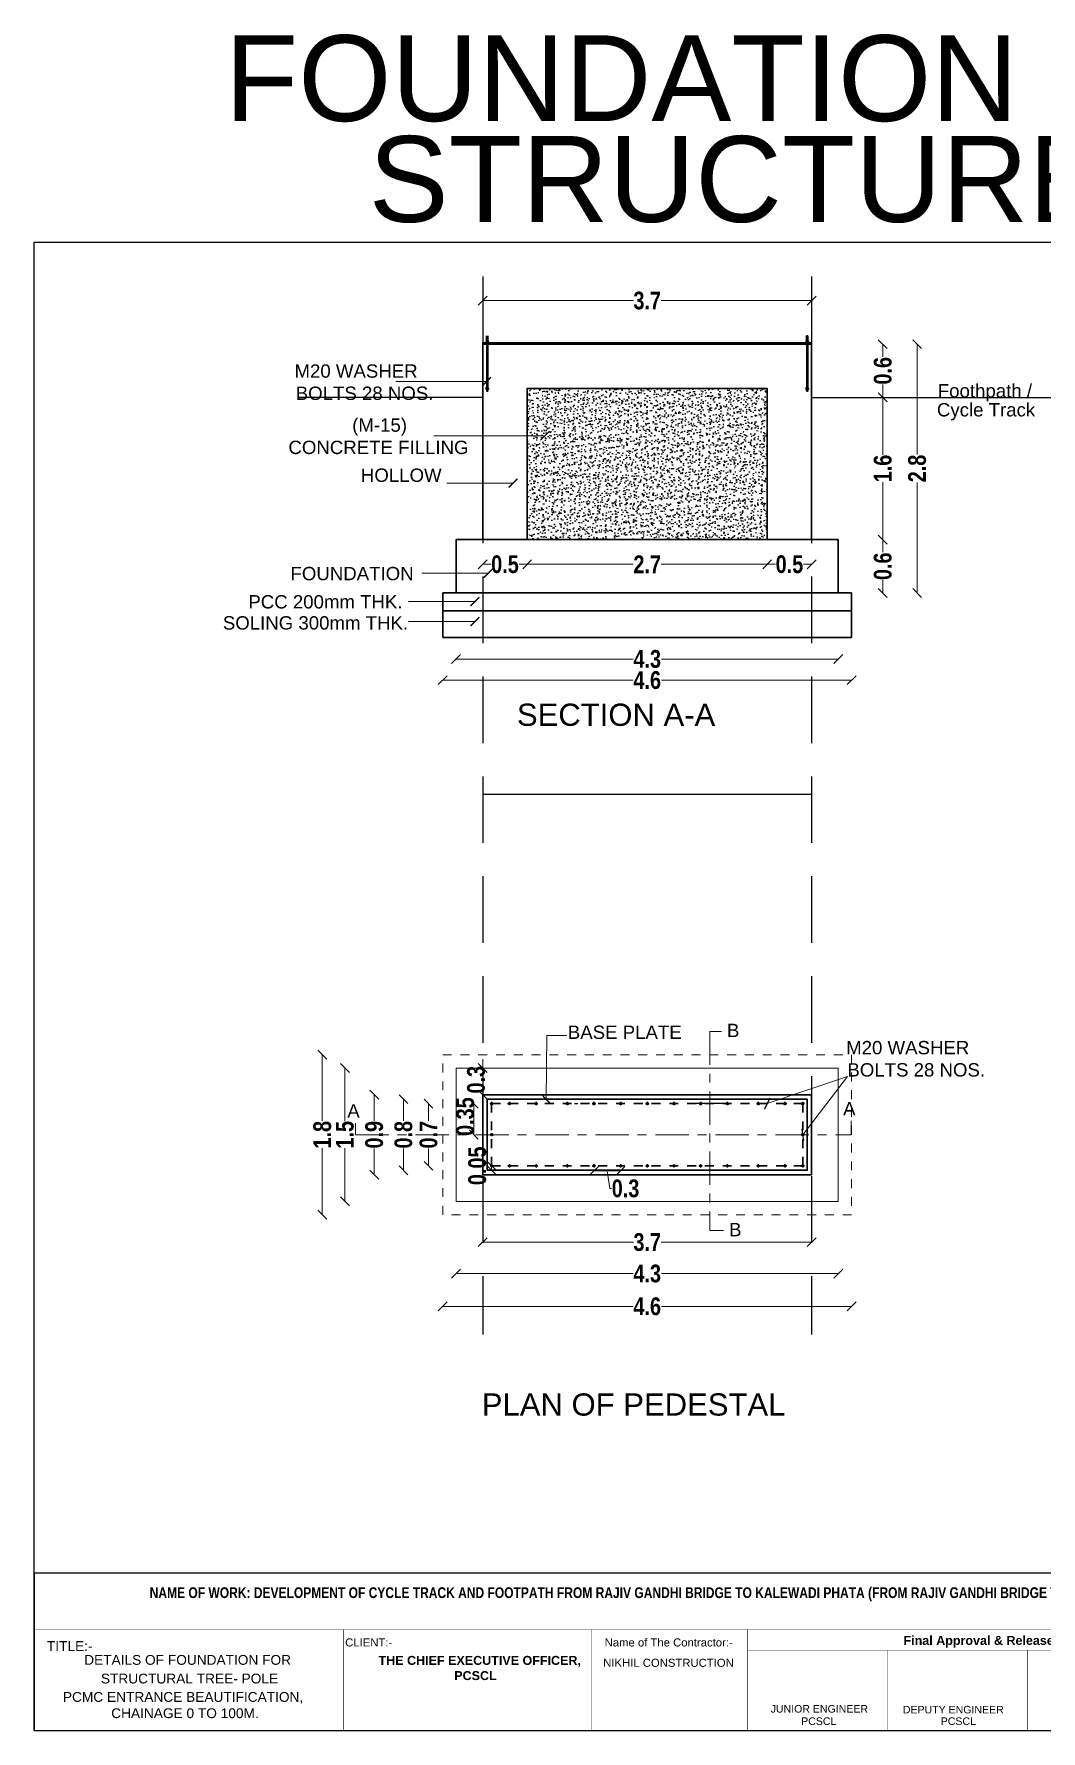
# Model space of a CAD drawing. Header units: metres. Extents: x 6 to 601, y -20 to 118.
# Drawn here: x 5.83 to 17.16, y 3.14 to 22.24 of the extents above; entities that cross this region are included whole.
import ezdxf
from ezdxf.enums import TextEntityAlignment as Align

# ---------------------------------------------------------------- set-up
doc = ezdxf.new("R2010")
doc.units = ezdxf.units.M
doc.header["$MEASUREMENT"] = 0
doc.linetypes.add('CENTER', pattern=[2, 1.25, -0.25, 0.25, -0.25])
doc.linetypes.add('HIDDEN', pattern=[0.375, 0.25, -0.125])
for name, color, linetype, lineweight in [('base plate', 40, 'Continuous', 30), ('boult', 142, 'Continuous', 30), ('foundation wall and slab', 7, 'Continuous', 30)]:
    doc.layers.add(name, color=color, linetype=linetype, lineweight=lineweight)
for name, color, linetype in [('DWG', 150, 'Continuous'), ('HATCH', 8, 'Continuous'), ('Name plate', 7, 'Continuous'), ('SECTION', 7, 'Continuous')]:
    doc.layers.add(name, color=color, linetype=linetype)
doc.styles.add('ARIAL', font='arialbd.ttf', dxfattribs={"width": 0.8})
doc.styles.add('PDF Arial', font='arial.ttf')
doc.styles.add('STYLE2', font='arial.ttf')
doc.dimstyles.new('PDA_Dimentions', dxfattribs={"dimtxt": 0.3, "dimasz": 0.1, "dimexe": 0.075, "dimexo": 0.625, "dimgap": 0.1, "dimtad": 1, "dimdsep": 46, "dimtxsty": 'ARIAL', "dimblk": 'ARCHTICK', "dimcen": 0.09, "dimadec": 0, "dimazin": 0, "dimtfac": 1, "dimtmove": 1, "dimatfit": 3, "dimldrblk": 'ARCHTICK', "dimfxl": 1, "dimfxlon": 1, "dimlwd": 9, "dimarcsym": 0})

# ---------------------------------------------------------------- blocks, each defined once
blk = doc.blocks.new('_Oblique')
at = {"color": 0, "linetype": 'ByBlock', "lineweight": -2}
blk.add_line((-0.5, -0.5), (0.5, 0.5), dxfattribs=at)
blk = doc.blocks.new('*D28')
at = {"color": 0, "lineweight": 9, "transparency": 16777216}
for p, q in [((10.879, 16.269), (10.972, 16.269)), ((11.379, 16.269), (11.287, 16.269))]:
    blk.add_line(p, q, dxfattribs=at)
at = {"layer": 'Defpoints', "color": 0, "transparency": 16777216}
for p in [(10.879, 16.547), (11.379, 16.547), (11.379, 16.269)]:
    blk.add_point(p, dxfattribs=at)
at = {"color": 0, "lineweight": 9, "transparency": 16777216, "xscale": 0.1, "yscale": 0.1, "zscale": 0.1, "rotation": 180}
blk.add_blockref('_Oblique', (10.879, 16.269), dxfattribs=at)
at = {"color": 0, "lineweight": 9, "transparency": 16777216, "xscale": 0.1, "yscale": 0.1, "zscale": 0.1}
blk.add_blockref('_Oblique', (11.379, 16.269), dxfattribs=at)
at = {"color": 0, "transparency": 16777216, "insert": (11.129, 16.269), "char_height": 0.2, "attachment_point": 5, "style": 'ARIAL'}
blk.add_mtext('0.5', dxfattribs=at)
blk = doc.blocks.new('_ArchTick')
at = {"color": 0, "linetype": 'ByBlock', "const_width": 0.15}
blk.add_lwpolyline([(-0.5, -0.5), (0.5, 0.5)], dxfattribs=at)
blk = doc.blocks.new('*D29')
at = {"color": 0, "lineweight": 9, "transparency": 16777216}
for p, q in [((11.379, 16.269), (12.572, 16.269)), ((14.079, 16.269), (12.887, 16.269))]:
    blk.add_line(p, q, dxfattribs=at)
at = {"layer": 'Defpoints', "color": 0, "transparency": 16777216}
for p in [(11.379, 16.547), (14.079, 16.547), (14.079, 16.269)]:
    blk.add_point(p, dxfattribs=at)
at = {"color": 0, "lineweight": 9, "transparency": 16777216, "xscale": 0.1, "yscale": 0.1, "zscale": 0.1, "rotation": 180}
blk.add_blockref('_Oblique', (11.379, 16.269), dxfattribs=at)
at = {"color": 0, "lineweight": 9, "transparency": 16777216, "xscale": 0.1, "yscale": 0.1, "zscale": 0.1}
blk.add_blockref('_Oblique', (14.079, 16.269), dxfattribs=at)
at = {"color": 0, "transparency": 16777216, "insert": (12.729, 16.269), "char_height": 0.2, "attachment_point": 5, "style": 'ARIAL'}
blk.add_mtext('2.7', dxfattribs=at)
blk = doc.blocks.new('*D30')
at = {"color": 0, "lineweight": 9, "transparency": 16777216}
for p, q in [((14.079, 16.269), (14.172, 16.269)), ((14.579, 16.269), (14.487, 16.269))]:
    blk.add_line(p, q, dxfattribs=at)
at = {"layer": 'Defpoints', "color": 0, "transparency": 16777216}
for p in [(14.079, 16.547), (14.579, 16.547), (14.579, 16.269)]:
    blk.add_point(p, dxfattribs=at)
at = {"color": 0, "lineweight": 9, "transparency": 16777216, "xscale": 0.1, "yscale": 0.1, "zscale": 0.1, "rotation": 180}
blk.add_blockref('_Oblique', (14.079, 16.269), dxfattribs=at)
at = {"color": 0, "lineweight": 9, "transparency": 16777216, "xscale": 0.1, "yscale": 0.1, "zscale": 0.1}
blk.add_blockref('_Oblique', (14.579, 16.269), dxfattribs=at)
at = {"color": 0, "transparency": 16777216, "insert": (14.329, 16.269), "char_height": 0.2, "attachment_point": 5, "style": 'ARIAL'}
blk.add_mtext('0.5', dxfattribs=at)
blk = doc.blocks.new('*D9')
at = {"color": 0, "lineweight": 9, "transparency": 16777216}
for p, q in [((9.987, 10.25), (9.987, 10.006)), ((9.987, 9.45), (9.987, 9.695))]:
    blk.add_line(p, q, dxfattribs=at)
at = {"layer": 'Defpoints', "color": 0, "transparency": 16777216}
for p in [(10.929, 10.25), (9.987, 9.45), (10.929, 9.45)]:
    blk.add_point(p, dxfattribs=at)
at = {"color": 0, "lineweight": 9, "transparency": 16777216, "xscale": 0.1, "yscale": 0.1, "zscale": 0.1}
for p, rotation in [((9.987, 10.25), 90), ((9.987, 9.45), 270)]:
    blk.add_blockref('_Oblique', p, dxfattribs=dict(at, rotation=rotation))
at = {"color": 0, "transparency": 16777216, "insert": (9.987, 9.85), "char_height": 0.2, "attachment_point": 5, "rotation": 90, "style": 'ARIAL'}
blk.add_mtext('0.8', dxfattribs=at)
blk = doc.blocks.new('*D10')
at = {"color": 0, "lineweight": 9, "transparency": 16777216}
for p, q in [((9.658, 10.3), (9.658, 10.006)), ((9.658, 9.4), (9.658, 9.695))]:
    blk.add_line(p, q, dxfattribs=at)
at = {"layer": 'Defpoints', "color": 0, "transparency": 16777216}
for p in [(9.658, 10.3), (10.879, 10.3), (10.879, 9.4)]:
    blk.add_point(p, dxfattribs=at)
at = {"color": 0, "lineweight": 9, "transparency": 16777216, "xscale": 0.1, "yscale": 0.1, "zscale": 0.1}
for p, rotation in [((9.658, 10.3), 90), ((9.658, 9.4), 270)]:
    blk.add_blockref('_Oblique', p, dxfattribs=dict(at, rotation=rotation))
at = {"color": 0, "transparency": 16777216, "insert": (9.658, 9.85), "char_height": 0.2, "attachment_point": 5, "rotation": 90, "style": 'ARIAL'}
blk.add_mtext('0.9', dxfattribs=at)
blk = doc.blocks.new('*D11')
at = {"color": 0, "lineweight": 9, "transparency": 16777216}
for p, q in [((9.328, 10.6), (9.328, 10.003)), ((9.328, 9.1), (9.328, 9.697))]:
    blk.add_line(p, q, dxfattribs=at)
at = {"layer": 'Defpoints', "color": 0, "transparency": 16777216}
for p in [(10.579, 10.6), (9.328, 9.1), (10.579, 9.1)]:
    blk.add_point(p, dxfattribs=at)
at = {"color": 0, "lineweight": 9, "transparency": 16777216, "xscale": 0.1, "yscale": 0.1, "zscale": 0.1}
for p, rotation in [((9.328, 10.6), 90), ((9.328, 9.1), 270)]:
    blk.add_blockref('_Oblique', p, dxfattribs=dict(at, rotation=rotation))
at = {"color": 0, "transparency": 16777216, "insert": (9.328, 9.85), "char_height": 0.2, "attachment_point": 5, "rotation": 90, "style": 'ARIAL'}
blk.add_mtext('1.5', dxfattribs=at)
blk = doc.blocks.new('*D12')
at = {"color": 0, "lineweight": 9, "transparency": 16777216}
for p, q in [((9.074, 10.75), (9.074, 10.002)), ((9.074, 8.95), (9.074, 9.699))]:
    blk.add_line(p, q, dxfattribs=at)
at = {"layer": 'Defpoints', "color": 0, "transparency": 16777216}
for p in [(9.074, 10.75), (10.429, 10.75), (10.429, 8.95)]:
    blk.add_point(p, dxfattribs=at)
at = {"color": 0, "lineweight": 9, "transparency": 16777216, "xscale": 0.1, "yscale": 0.1, "zscale": 0.1}
for p, rotation in [((9.074, 10.75), 90), ((9.074, 8.95), 270)]:
    blk.add_blockref('_Oblique', p, dxfattribs=dict(at, rotation=rotation))
at = {"color": 0, "transparency": 16777216, "insert": (9.074, 9.85), "char_height": 0.2, "attachment_point": 5, "rotation": 90, "style": 'ARIAL'}
blk.add_mtext('1.8', dxfattribs=at)
blk = doc.blocks.new('*D13')
at = {"color": 0, "lineweight": 9, "transparency": 16777216}
for p, q in [((10.269, 10.2), (10.269, 10.006)), ((10.269, 9.5), (10.269, 9.695))]:
    blk.add_line(p, q, dxfattribs=at)
at = {"layer": 'Defpoints', "color": 0, "transparency": 16777216}
for p in [(10.269, 10.2), (10.979, 10.2), (10.979, 9.5)]:
    blk.add_point(p, dxfattribs=at)
at = {"color": 0, "lineweight": 9, "transparency": 16777216, "xscale": 0.1, "yscale": 0.1, "zscale": 0.1}
for p, rotation in [((10.269, 10.2), 90), ((10.269, 9.5), 270)]:
    blk.add_blockref('_Oblique', p, dxfattribs=dict(at, rotation=rotation))
at = {"color": 0, "transparency": 16777216, "insert": (10.269, 9.85), "char_height": 0.2, "attachment_point": 5, "rotation": 90, "style": 'ARIAL'}
blk.add_mtext('0.7', dxfattribs=at)
blk = doc.blocks.new('*D14')
at = {"color": 0, "lineweight": 9, "transparency": 16777216}
for p, q in [((10.579, 8.287), (12.571, 8.287)), ((14.879, 8.287), (12.888, 8.287))]:
    blk.add_line(p, q, dxfattribs=at)
at = {"layer": 'Defpoints', "color": 0, "transparency": 16777216}
for p in [(10.579, 9.1), (14.879, 9.1), (14.879, 8.287)]:
    blk.add_point(p, dxfattribs=at)
at = {"color": 0, "lineweight": 9, "transparency": 16777216, "xscale": 0.1, "yscale": 0.1, "zscale": 0.1, "rotation": 180}
blk.add_blockref('_Oblique', (10.579, 8.287), dxfattribs=at)
at = {"color": 0, "lineweight": 9, "transparency": 16777216, "xscale": 0.1, "yscale": 0.1, "zscale": 0.1}
blk.add_blockref('_Oblique', (14.879, 8.287), dxfattribs=at)
at = {"color": 0, "lineweight": 18, "transparency": 16777216, "insert": (12.729, 8.287), "char_height": 0.2, "attachment_point": 5, "style": 'ARIAL'}
blk.add_mtext('4.3', dxfattribs=at)
blk = doc.blocks.new('*D15')
at = {"color": 0, "lineweight": 9, "transparency": 16777216}
for p, q in [((10.879, 8.641), (12.573, 8.641)), ((14.579, 8.641), (12.886, 8.641))]:
    blk.add_line(p, q, dxfattribs=at)
at = {"layer": 'Defpoints', "color": 0, "transparency": 16777216}
for p in [(10.879, 9.4), (14.579, 9.4), (14.579, 8.641)]:
    blk.add_point(p, dxfattribs=at)
at = {"color": 0, "lineweight": 9, "transparency": 16777216, "xscale": 0.1, "yscale": 0.1, "zscale": 0.1, "rotation": 180}
blk.add_blockref('_Oblique', (10.879, 8.641), dxfattribs=at)
at = {"color": 0, "lineweight": 9, "transparency": 16777216, "xscale": 0.1, "yscale": 0.1, "zscale": 0.1}
blk.add_blockref('_Oblique', (14.579, 8.641), dxfattribs=at)
at = {"color": 0, "transparency": 16777216, "insert": (12.729, 8.641), "char_height": 0.2, "attachment_point": 5, "style": 'ARIAL'}
blk.add_mtext('3.7', dxfattribs=at)
blk = doc.blocks.new('*D16')
at = {"color": 0, "lineweight": 9, "transparency": 16777216}
for p, q in [((10.429, 7.918), (12.57, 7.918)), ((15.029, 7.918), (12.889, 7.918))]:
    blk.add_line(p, q, dxfattribs=at)
at = {"layer": 'Defpoints', "color": 0, "transparency": 16777216}
for p in [(10.429, 8.95), (15.029, 8.95), (15.029, 7.918)]:
    blk.add_point(p, dxfattribs=at)
at = {"color": 0, "lineweight": 9, "transparency": 16777216, "xscale": 0.1, "yscale": 0.1, "zscale": 0.1, "rotation": 180}
blk.add_blockref('_Oblique', (10.429, 7.918), dxfattribs=at)
at = {"color": 0, "lineweight": 9, "transparency": 16777216, "xscale": 0.1, "yscale": 0.1, "zscale": 0.1}
blk.add_blockref('_Oblique', (15.029, 7.918), dxfattribs=at)
at = {"color": 0, "lineweight": 18, "transparency": 16777216, "insert": (12.729, 7.918), "char_height": 0.2, "attachment_point": 5, "style": 'ARIAL'}
blk.add_mtext('4.6', dxfattribs=at)
blk = doc.blocks.new('*D17')
at = {"color": 0, "lineweight": 9, "transparency": 16777216}
blk.add_line((10.778, 9.85), (10.778, 10.2), dxfattribs=at)
at = {"layer": 'Defpoints', "color": 0, "transparency": 16777216}
for p in [(10.778, 10.2), (10.979, 10.2), (10.979, 9.85)]:
    blk.add_point(p, dxfattribs=at)
at = {"color": 0, "lineweight": 9, "transparency": 16777216, "xscale": 0.1, "yscale": 0.1, "zscale": 0.1}
for p, rotation in [((10.778, 10.2), 90), ((10.778, 9.85), 270)]:
    blk.add_blockref('_Oblique', p, dxfattribs=dict(at, rotation=rotation))
at = {"color": 0, "transparency": 16777216, "insert": (10.682, 10.054), "char_height": 0.2, "attachment_point": 5, "rotation": 90, "style": 'ARIAL'}
blk.add_mtext('0.35', dxfattribs=at)
blk = doc.blocks.new('*D18')
at = {"color": 0, "lineweight": 9, "transparency": 16777216}
for p, q in [((12.13, 9.443), (12.429, 9.443)), ((12.28, 9.443), (12.309, 9.245)), ((12.309, 9.245), (12.329, 9.245))]:
    blk.add_line(p, q, dxfattribs=at)
at = {"layer": 'Defpoints', "color": 0, "transparency": 16777216}
for p in [(12.13, 9.5), (12.429, 9.5), (12.429, 9.443)]:
    blk.add_point(p, dxfattribs=at)
at = {"color": 0, "lineweight": 9, "transparency": 16777216, "xscale": 0.1, "yscale": 0.1, "zscale": 0.1, "rotation": 180}
blk.add_blockref('_Oblique', (12.13, 9.443), dxfattribs=at)
at = {"color": 0, "lineweight": 9, "transparency": 16777216, "xscale": 0.1, "yscale": 0.1, "zscale": 0.1}
blk.add_blockref('_Oblique', (12.429, 9.443), dxfattribs=at)
at = {"color": 0, "transparency": 16777216, "insert": (12.485, 9.245), "char_height": 0.2, "attachment_point": 5, "style": 'ARIAL'}
blk.add_mtext('0.3', dxfattribs=at)
blk = doc.blocks.new('*D19')
at = {"color": 0, "lineweight": 9, "transparency": 16777216}
for p, q in [((10.879, 10.6), (10.879, 10.7)), ((10.879, 10.3), (10.879, 10.6)), ((10.879, 10.3), (10.879, 10.2))]:
    blk.add_line(p, q, dxfattribs=at)
at = {"layer": 'Defpoints', "color": 0, "transparency": 16777216}
for p in [(10.879, 10.6), (10.879, 10.6), (10.879, 10.3)]:
    blk.add_point(p, dxfattribs=at)
at = {"color": 0, "lineweight": 9, "transparency": 16777216, "xscale": 0.1, "yscale": 0.1, "zscale": 0.1}
for p, rotation in [((10.879, 10.6), 270), ((10.879, 10.3), 90)]:
    blk.add_blockref('_Oblique', p, dxfattribs=dict(at, rotation=rotation))
at = {"color": 0, "transparency": 16777216, "insert": (10.804, 10.469), "char_height": 0.2, "attachment_point": 5, "rotation": 90, "style": 'ARIAL'}
blk.add_mtext('0.3', dxfattribs=at)
blk = doc.blocks.new('*D20')
at = {"color": 0, "lineweight": 9, "transparency": 16777216}
blk.add_line((10.979, 9.45), (10.979, 9.5), dxfattribs=at)
at = {"layer": 'Defpoints', "color": 0, "transparency": 16777216}
for p in [(10.979, 9.5), (10.979, 9.5), (10.979, 9.45)]:
    blk.add_point(p, dxfattribs=at)
at = {"color": 0, "lineweight": 9, "transparency": 16777216, "xscale": 0.1, "yscale": 0.1, "zscale": 0.1}
for p, rotation in [((10.979, 9.5), 90), ((10.979, 9.45), 270)]:
    blk.add_blockref('_Oblique', p, dxfattribs=dict(at, rotation=rotation))
at = {"color": 0, "transparency": 16777216, "insert": (10.817, 9.5), "char_height": 0.2, "attachment_point": 5, "rotation": 90, "style": 'ARIAL'}
blk.add_mtext('0.05', dxfattribs=at)
blk = doc.blocks.new('*D21')
at = {"color": 0, "lineweight": 9, "transparency": 16777216}
for p, q in [((10.879, 19.236), (12.573, 19.236)), ((14.579, 19.236), (12.886, 19.236))]:
    blk.add_line(p, q, dxfattribs=at)
at = {"layer": 'Defpoints', "color": 0, "transparency": 16777216}
for p in [(10.879, 19.236), (10.879, 18.447), (14.579, 18.447)]:
    blk.add_point(p, dxfattribs=at)
at = {"color": 0, "lineweight": 9, "transparency": 16777216, "xscale": 0.1, "yscale": 0.1, "zscale": 0.1, "rotation": 180}
blk.add_blockref('_Oblique', (10.879, 19.236), dxfattribs=at)
at = {"color": 0, "lineweight": 9, "transparency": 16777216, "xscale": 0.1, "yscale": 0.1, "zscale": 0.1}
blk.add_blockref('_Oblique', (14.579, 19.236), dxfattribs=at)
at = {"color": 0, "transparency": 16777216, "insert": (12.729, 19.236), "char_height": 0.2, "attachment_point": 5, "style": 'ARIAL'}
blk.add_mtext('3.7', dxfattribs=at)
blk = doc.blocks.new('*D22')
at = {"color": 0, "lineweight": 9, "transparency": 16777216}
for p, q in [((10.429, 14.965), (12.57, 14.965)), ((15.029, 14.965), (12.889, 14.965))]:
    blk.add_line(p, q, dxfattribs=at)
at = {"layer": 'Defpoints', "color": 0, "transparency": 16777216}
for p in [(10.429, 15.447), (15.029, 15.447), (15.029, 14.965)]:
    blk.add_point(p, dxfattribs=at)
at = {"color": 0, "lineweight": 9, "transparency": 16777216, "xscale": 0.1, "yscale": 0.1, "zscale": 0.1, "rotation": 180}
blk.add_blockref('_Oblique', (10.429, 14.965), dxfattribs=at)
at = {"color": 0, "lineweight": 9, "transparency": 16777216, "xscale": 0.1, "yscale": 0.1, "zscale": 0.1}
blk.add_blockref('_Oblique', (15.029, 14.965), dxfattribs=at)
at = {"color": 0, "transparency": 16777216, "insert": (12.729, 14.965), "char_height": 0.2, "attachment_point": 5, "style": 'ARIAL'}
blk.add_mtext('4.6', dxfattribs=at)
blk = doc.blocks.new('*D23')
at = {"color": 0, "lineweight": 9, "transparency": 16777216}
for p, q in [((10.579, 15.203), (12.571, 15.203)), ((14.879, 15.203), (12.888, 15.203))]:
    blk.add_line(p, q, dxfattribs=at)
at = {"layer": 'Defpoints', "color": 0, "transparency": 16777216}
for p in [(10.579, 15.947), (14.879, 15.947), (14.879, 15.203)]:
    blk.add_point(p, dxfattribs=at)
at = {"color": 0, "lineweight": 9, "transparency": 16777216, "xscale": 0.1, "yscale": 0.1, "zscale": 0.1, "rotation": 180}
blk.add_blockref('_Oblique', (10.579, 15.203), dxfattribs=at)
at = {"color": 0, "lineweight": 9, "transparency": 16777216, "xscale": 0.1, "yscale": 0.1, "zscale": 0.1}
blk.add_blockref('_Oblique', (14.879, 15.203), dxfattribs=at)
at = {"color": 0, "transparency": 16777216, "insert": (12.729, 15.203), "char_height": 0.2, "attachment_point": 5, "style": 'ARIAL'}
blk.add_mtext('4.3', dxfattribs=at)
blk = doc.blocks.new('*D24')
at = {"color": 0, "lineweight": 9, "transparency": 16777216}
for p, q in [((15.766, 18.747), (15.766, 17.505)), ((15.766, 15.947), (15.766, 17.19))]:
    blk.add_line(p, q, dxfattribs=at)
at = {"layer": 'Defpoints', "color": 0, "transparency": 16777216}
for p in [(14.579, 18.747), (14.879, 15.947), (15.766, 15.947)]:
    blk.add_point(p, dxfattribs=at)
at = {"color": 0, "lineweight": 9, "transparency": 16777216, "xscale": 0.1, "yscale": 0.1, "zscale": 0.1}
for p, rotation in [((15.766, 18.747), 90), ((15.766, 15.947), 270)]:
    blk.add_blockref('_Oblique', p, dxfattribs=dict(at, rotation=rotation))
at = {"color": 0, "transparency": 16777216, "insert": (15.766, 17.347), "char_height": 0.2, "attachment_point": 5, "rotation": 90, "style": 'ARIAL'}
blk.add_mtext('2.8', dxfattribs=at)
blk = doc.blocks.new('*D25')
at = {"color": 0, "lineweight": 9, "transparency": 16777216}
for p, q in [((15.379, 18.147), (15.379, 17.5)), ((15.379, 16.547), (15.379, 17.195))]:
    blk.add_line(p, q, dxfattribs=at)
at = {"layer": 'Defpoints', "color": 0, "transparency": 16777216}
for p in [(14.876, 18.147), (14.879, 16.547), (15.379, 16.547)]:
    blk.add_point(p, dxfattribs=at)
at = {"color": 0, "lineweight": 9, "transparency": 16777216, "xscale": 0.1, "yscale": 0.1, "zscale": 0.1}
for p, rotation in [((15.379, 18.147), 90), ((15.379, 16.547), 270)]:
    blk.add_blockref('_Oblique', p, dxfattribs=dict(at, rotation=rotation))
at = {"color": 0, "transparency": 16777216, "insert": (15.379, 17.347), "char_height": 0.2, "attachment_point": 5, "rotation": 90, "style": 'ARIAL'}
blk.add_mtext('1.6', dxfattribs=at)
blk = doc.blocks.new('*D26')
at = {"color": 0, "lineweight": 9, "transparency": 16777216}
for p, q in [((15.379, 16.547), (15.379, 16.404)), ((15.379, 15.947), (15.379, 16.091))]:
    blk.add_line(p, q, dxfattribs=at)
at = {"layer": 'Defpoints', "color": 0, "transparency": 16777216}
for p in [(15.179, 16.547), (15.379, 16.547), (15.179, 15.947)]:
    blk.add_point(p, dxfattribs=at)
at = {"color": 0, "lineweight": 9, "transparency": 16777216, "xscale": 0.1, "yscale": 0.1, "zscale": 0.1}
for p, rotation in [((15.379, 16.547), 90), ((15.379, 15.947), 270)]:
    blk.add_blockref('_Oblique', p, dxfattribs=dict(at, rotation=rotation))
at = {"color": 0, "transparency": 16777216, "insert": (15.379, 16.247), "char_height": 0.2, "attachment_point": 5, "rotation": 90, "style": 'ARIAL'}
blk.add_mtext('0.6', dxfattribs=at)
blk = doc.blocks.new('*D27')
at = {"color": 0, "lineweight": 9, "transparency": 16777216}
for p, q in [((15.379, 18.747), (15.379, 18.604)), ((15.379, 18.147), (15.379, 18.291))]:
    blk.add_line(p, q, dxfattribs=at)
at = {"layer": 'Defpoints', "color": 0, "transparency": 16777216}
for p in [(14.429, 18.747), (15.379, 18.747), (14.429, 18.147)]:
    blk.add_point(p, dxfattribs=at)
at = {"color": 0, "lineweight": 9, "transparency": 16777216, "xscale": 0.1, "yscale": 0.1, "zscale": 0.1}
for p, rotation in [((15.379, 18.747), 90), ((15.379, 18.147), 270)]:
    blk.add_blockref('_Oblique', p, dxfattribs=dict(at, rotation=rotation))
at = {"color": 0, "transparency": 16777216, "insert": (15.379, 18.447), "char_height": 0.2, "attachment_point": 5, "rotation": 90, "style": 'ARIAL'}
blk.add_mtext('0.6', dxfattribs=at)

msp = doc.modelspace()

# ---------------------------------------------------------------- hatches: boundary and pattern name
h = msp.add_hatch()
h.set_pattern_fill('AR-CONC', color=251, scale=0.02, style=0)
h.set_pattern_definition([(50, (-11092.09201, -11588.854), (0.14348750085, -0.0125736669), [0.015, -0.165]), (355, (-11092.09201, -11588.854), (-0.0277979872, 0.1503950528), [0.012, -0.132]), (100.45, (-11092.08001, -11588.855), (0.1157119521, 0.1378743781), [0.0128, -0.1402]), (46.18, (-11092.09201, -11588.814), (0.2134272989, -0.0332299277), [0.0225, -0.2475]), (96.64, (-11092.07421, -11588.8168), (0.1869149852, 0.1949205692), [0.0192, -0.2104]), (351.18, (-11092.09201, -11588.814), (0.1868862468, 0.1948486868), [0.018, -0.198]), (21, (-11092.07201, -11588.824), (0.1194011613, -0.0805612977), [0.015, -0.165]), (326, (-11092.07201, -11588.824), (0.048600301, 0.1450152087), [0.012, -0.132]), (71.45, (-11092.06201, -11588.8308), (0.1680467785, 0.0644893807), [0.0128, -0.1402]), (37.5, (-11092.092014, -11588.854004), (0.00234784418, 0.06658984628), [0, -0.1304, 0, -0.134, 0, -0.1326]), (7.5, (-11092.09201, -11588.854), (0.0526139075, 0.07888234238), [0, -0.0764, 0, -0.1274, 0, -0.0505]), (327.5, (-11092.136614, -11588.854004), (0.10676448723, -0.00451097435), [0, -0.05, 0, -0.156, 0, -0.207]), (317.5, (-11092.15661, -11588.854), (0.11663723387, 0.02002099647), [0, -0.065, 0, -0.1036, 0, -0.147])])
h.paths.add_polyline_path([(14.079, 16.547), (14.079, 18.247), (11.379, 18.247), (11.379, 16.547)])

# ---------------------------------------------------------------- linework, layer by layer
at = {"linetype": 'HIDDEN', "ltscale": 3}
for p, q in [((10.879, 19.508), (10.879, 7.6)), ((14.579, 19.508), (14.579, 7.6))]:
    msp.add_line(p, q, dxfattribs=at)
msp.add_line((14.579, 13.679), (10.879, 13.679))
at = {"linetype": 'Continuous'}
msp.add_line((5.832, 4.92), (20.884, 4.92), dxfattribs=at)
for points in [[(5.832, 19.894), (25.019, 19.894), (25.019, 3.141), (5.832, 3.141)], [(10.879, 18.747), (10.879, 18.767), (14.579, 18.767), (14.579, 18.747)]]:
    msp.add_lwpolyline(points, close=True)
for points in [[(10.879, 18.147), (8.806, 18.147)], [(14.579, 18.147), (17.673, 18.147)], [(10.961, 10.2), (10.998, 10.2)], [(10.979, 10.219), (10.979, 10.182)], [(11.161, 10.2), (11.198, 10.2)], [(11.179, 10.219), (11.179, 10.182)], [(11.461, 10.2), (11.498, 10.2)], [(11.48, 10.219), (11.48, 10.182)], [(11.811, 10.2), (11.848, 10.2)], [(11.83, 10.219), (11.83, 10.182)], [(11.911, 10.2), (11.948, 10.2)], [(12.111, 10.2), (12.148, 10.2)], [(12.13, 10.219), (12.13, 10.182)], [(12.411, 10.2), (12.448, 10.2)], [(12.43, 10.219), (12.43, 10.182)], [(12.711, 10.2), (12.748, 10.2)], [(12.73, 10.219), (12.73, 10.182)], [(13.011, 10.2), (13.048, 10.2)], [(13.03, 10.219), (13.03, 10.182)], [(13.611, 10.2), (13.248, 10.2)], [(13.311, 10.2), (13.348, 10.2)], [(13.33, 10.219), (13.33, 10.182)], [(13.63, 10.219), (13.63, 10.182)], [(13.96, 10.2), (13.998, 10.2)], [(13.979, 10.219), (13.979, 10.182)], [(14.298, 10.2), (14.261, 10.2)], [(14.279, 10.219), (14.279, 10.182)], [(14.498, 10.2), (14.461, 10.2)], [(14.479, 10.219), (14.479, 10.182)], [(10.961, 9.85), (10.998, 9.85)], [(10.961, 9.85), (10.998, 9.85)], [(10.979, 9.869), (10.979, 9.832)], [(10.979, 9.869), (10.979, 9.832)], [(14.498, 9.85), (14.461, 9.85)], [(14.498, 9.85), (14.461, 9.85)], [(14.479, 9.869), (14.479, 9.832)], [(14.479, 9.869), (14.479, 9.832)], [(10.961, 9.5), (10.998, 9.5)], [(10.979, 9.519), (10.979, 9.482)], [(11.161, 9.5), (11.198, 9.5)], [(11.179, 9.519), (11.179, 9.482)], [(11.461, 9.5), (11.498, 9.5)], [(11.48, 9.519), (11.48, 9.482)], [(11.811, 9.5), (11.848, 9.5)], [(11.83, 9.519), (11.83, 9.482)], [(12.111, 9.5), (12.148, 9.5)], [(12.13, 9.519), (12.13, 9.482)], [(12.411, 9.5), (12.448, 9.5)], [(12.43, 9.519), (12.43, 9.482)], [(12.711, 9.5), (12.748, 9.5)], [(12.73, 9.519), (12.73, 9.482)], [(13.011, 9.5), (13.048, 9.5)], [(13.03, 9.519), (13.03, 9.482)], [(13.311, 9.5), (13.348, 9.5)], [(13.33, 9.519), (13.33, 9.482)], [(13.63, 9.519), (13.63, 9.482)], [(13.96, 9.5), (13.998, 9.5)], [(13.979, 9.519), (13.979, 9.482)], [(14.298, 9.5), (14.261, 9.5)], [(14.279, 9.519), (14.279, 9.482)], [(14.498, 9.5), (14.461, 9.5)], [(14.479, 9.519), (14.479, 9.482)]]:
    msp.add_lwpolyline(points)
at = {"color": 1, "linetype": 'CENTER', "lineweight": 13, "ltscale": 0.3}
for points in [[(13.563, 11.012), (13.432, 11.012), (13.432, 8.771), (13.588, 8.771)], [(9.446, 9.981), (9.446, 9.85), (15.024, 9.85), (15.024, 10.006)]]:
    msp.add_lwpolyline(points, dxfattribs=at)
at = {"linetype": 'Continuous', "flags": 128}
msp.add_lwpolyline([(5.832, 4.92), (5.832, 3.141)], dxfattribs=at)
for centre in [(10.979, 10.2), (11.179, 10.2), (11.48, 10.2), (11.83, 10.2), (12.13, 10.2), (12.43, 10.2), (12.73, 10.2), (13.03, 10.2), (13.33, 10.2), (13.63, 10.2), (13.979, 10.2), (14.279, 10.2), (14.479, 10.2), (10.979, 9.85), (10.979, 9.85), (14.479, 9.85), (14.479, 9.85), (10.979, 9.5), (11.179, 9.5), (11.48, 9.5), (11.83, 9.5), (12.13, 9.5), (12.43, 9.5), (12.73, 9.5), (13.03, 9.5), (13.33, 9.5), (13.63, 9.5), (13.979, 9.5), (14.279, 9.5), (14.479, 9.5)]:
    msp.add_circle(centre, 0.0125)
at = {"layer": 'base plate'}
msp.add_lwpolyline([(10.929, 10.25), (14.529, 10.25), (14.529, 9.45), (10.929, 9.45)], close=True, dxfattribs=at)
at = {"layer": 'boult', "linetype": 'HIDDEN', "ltscale": 0.2}
msp.add_lwpolyline([(10.979, 10.2), (14.479, 10.2), (14.479, 9.5), (10.979, 9.5)], close=True, dxfattribs=at)
at = {"layer": 'DWG'}
for p, q in [((10.945, 18.771), (10.913, 18.771)), ((10.913, 18.771), (10.913, 18.767)), ((10.945, 18.767), (10.913, 18.767)), ((10.917, 18.784), (10.916, 18.783)), ((10.916, 18.783), (10.916, 18.772)), ((10.917, 18.772), (10.916, 18.772)), ((10.92, 18.784), (10.939, 18.784)), ((10.92, 18.771), (10.939, 18.771)), ((10.921, 18.784), (10.921, 18.841)), ((10.921, 18.767), (10.921, 18.255)), ((10.937, 18.767), (10.921, 18.767)), ((10.923, 18.749), (10.921, 18.746)), ((10.923, 18.783), (10.922, 18.784)), ((10.923, 18.772), (10.922, 18.772)), ((10.923, 18.783), (10.923, 18.772)), ((10.923, 18.749), (10.936, 18.749)), ((10.937, 18.784), (10.936, 18.783)), ((10.936, 18.783), (10.936, 18.772)), ((10.937, 18.772), (10.936, 18.772)), ((10.936, 18.749), (10.937, 18.746)), ((10.937, 18.841), (10.937, 18.784)), ((10.937, 18.767), (10.937, 18.255)), ((10.943, 18.783), (10.942, 18.784)), ((10.943, 18.772), (10.942, 18.772)), ((10.943, 18.772), (10.943, 18.783)), ((10.945, 18.771), (10.945, 18.767)), ((14.545, 18.771), (14.513, 18.771)), ((14.513, 18.771), (14.513, 18.767)), ((14.513, 18.771), (14.545, 18.771)), ((14.513, 18.771), (14.513, 18.767)), ((14.545, 18.767), (14.513, 18.767)), ((14.513, 18.767), (14.545, 18.767)), ((14.517, 18.784), (14.516, 18.783)), ((14.516, 18.783), (14.517, 18.784)), ((14.516, 18.783), (14.516, 18.772)), ((14.516, 18.772), (14.516, 18.783)), ((14.517, 18.772), (14.516, 18.772)), ((14.516, 18.772), (14.517, 18.772)), ((14.52, 18.784), (14.539, 18.784)), ((14.539, 18.784), (14.52, 18.784)), ((14.52, 18.771), (14.539, 18.771)), ((14.539, 18.771), (14.52, 18.771)), ((14.521, 18.841), (14.523, 18.842)), ((14.523, 18.842), (14.521, 18.841)), ((14.521, 18.784), (14.521, 18.841)), ((14.521, 18.841), (14.537, 18.841)), ((14.521, 18.841), (14.521, 18.784)), ((14.537, 18.841), (14.521, 18.841)), ((14.521, 18.767), (14.521, 18.255)), ((14.537, 18.767), (14.521, 18.767)), ((14.521, 18.767), (14.521, 18.255)), ((14.521, 18.767), (14.537, 18.767)), ((14.523, 18.749), (14.521, 18.746)), ((14.523, 18.749), (14.521, 18.746)), ((14.523, 18.783), (14.522, 18.784)), ((14.522, 18.784), (14.523, 18.783)), ((14.523, 18.772), (14.522, 18.772)), ((14.522, 18.772), (14.523, 18.772)), ((14.523, 18.783), (14.523, 18.772)), ((14.523, 18.783), (14.523, 18.772)), ((14.523, 18.749), (14.536, 18.749)), ((14.536, 18.749), (14.523, 18.749)), ((14.536, 18.842), (14.537, 18.841)), ((14.537, 18.841), (14.536, 18.842)), ((14.537, 18.784), (14.536, 18.783)), ((14.536, 18.783), (14.537, 18.784)), ((14.536, 18.783), (14.536, 18.772)), ((14.536, 18.783), (14.536, 18.772)), ((14.537, 18.772), (14.536, 18.772)), ((14.536, 18.772), (14.537, 18.772)), ((14.536, 18.749), (14.537, 18.746)), ((14.536, 18.749), (14.537, 18.746)), ((14.537, 18.841), (14.537, 18.784)), ((14.537, 18.784), (14.537, 18.841)), ((14.537, 18.767), (14.537, 18.255)), ((14.537, 18.767), (14.537, 18.255)), ((14.543, 18.783), (14.542, 18.784)), ((14.542, 18.784), (14.543, 18.783)), ((14.543, 18.772), (14.542, 18.772)), ((14.542, 18.772), (14.543, 18.772)), ((14.543, 18.772), (14.543, 18.783)), ((14.543, 18.783), (14.543, 18.772)), ((14.545, 18.771), (14.545, 18.767)), ((14.545, 18.771), (14.545, 18.767)), ((10.921, 18.691), (10.923, 18.692)), ((10.921, 18.691), (10.937, 18.691)), ((10.923, 18.692), (10.936, 18.692)), ((10.936, 18.692), (10.937, 18.691)), ((14.523, 18.692), (14.536, 18.692)), ((14.536, 18.692), (14.523, 18.692)), ((10.913, 18.251), (10.913, 18.255)), ((10.945, 18.255), (10.913, 18.255)), ((10.945, 18.251), (10.913, 18.251)), ((10.917, 18.251), (10.916, 18.25)), ((10.916, 18.24), (10.916, 18.25)), ((10.917, 18.239), (10.916, 18.24)), ((10.92, 18.251), (10.939, 18.251)), ((10.92, 18.239), (10.939, 18.239)), ((10.937, 18.255), (10.921, 18.255)), ((10.921, 18.239), (10.921, 18.22)), ((10.921, 18.22), (10.923, 18.219)), ((10.921, 18.22), (10.937, 18.22)), ((10.923, 18.25), (10.922, 18.251)), ((10.923, 18.24), (10.922, 18.239)), ((10.923, 18.24), (10.923, 18.25)), ((10.923, 18.219), (10.936, 18.219)), ((10.937, 18.251), (10.936, 18.25)), ((10.936, 18.24), (10.936, 18.25)), ((10.937, 18.239), (10.936, 18.24)), ((10.936, 18.219), (10.937, 18.22)), ((10.937, 18.22), (10.937, 18.239)), ((10.943, 18.25), (10.942, 18.251)), ((10.943, 18.24), (10.942, 18.239)), ((10.943, 18.25), (10.943, 18.24)), ((10.945, 18.251), (10.945, 18.255)), ((14.513, 18.251), (14.513, 18.255)), ((14.545, 18.255), (14.513, 18.255)), ((14.513, 18.251), (14.513, 18.255)), ((14.513, 18.255), (14.545, 18.255)), ((14.545, 18.251), (14.513, 18.251)), ((14.513, 18.251), (14.545, 18.251)), ((14.517, 18.251), (14.516, 18.25)), ((14.516, 18.25), (14.517, 18.251)), ((14.516, 18.24), (14.516, 18.25)), ((14.516, 18.25), (14.516, 18.24)), ((14.517, 18.239), (14.516, 18.24)), ((14.516, 18.24), (14.517, 18.239)), ((14.52, 18.251), (14.539, 18.251)), ((14.539, 18.251), (14.52, 18.251)), ((14.52, 18.239), (14.539, 18.239)), ((14.539, 18.239), (14.52, 18.239)), ((14.537, 18.255), (14.521, 18.255)), ((14.521, 18.255), (14.537, 18.255)), ((14.521, 18.239), (14.521, 18.22)), ((14.521, 18.22), (14.521, 18.239)), ((14.521, 18.22), (14.523, 18.219)), ((14.521, 18.22), (14.537, 18.22)), ((14.523, 18.219), (14.521, 18.22)), ((14.537, 18.22), (14.521, 18.22)), ((14.523, 18.25), (14.522, 18.251)), ((14.522, 18.251), (14.523, 18.25)), ((14.523, 18.24), (14.522, 18.239)), ((14.522, 18.239), (14.523, 18.24)), ((14.523, 18.24), (14.523, 18.25)), ((14.523, 18.24), (14.523, 18.25)), ((14.523, 18.219), (14.536, 18.219)), ((14.536, 18.219), (14.523, 18.219)), ((14.537, 18.251), (14.536, 18.25)), ((14.536, 18.25), (14.537, 18.251)), ((14.536, 18.24), (14.536, 18.25)), ((14.536, 18.24), (14.536, 18.25)), ((14.537, 18.239), (14.536, 18.24)), ((14.536, 18.24), (14.537, 18.239)), ((14.536, 18.219), (14.537, 18.22)), ((14.537, 18.22), (14.536, 18.219)), ((14.537, 18.22), (14.537, 18.239)), ((14.537, 18.239), (14.537, 18.22)), ((14.543, 18.25), (14.542, 18.251)), ((14.542, 18.251), (14.543, 18.25)), ((14.543, 18.24), (14.542, 18.239)), ((14.542, 18.239), (14.543, 18.24)), ((14.543, 18.25), (14.543, 18.24)), ((14.543, 18.24), (14.543, 18.25)), ((14.545, 18.251), (14.545, 18.255)), ((14.545, 18.251), (14.545, 18.255))]:
    msp.add_line(p, q, dxfattribs=at)
for points in [[(10.923, 18.842), (10.923, 18.784)], [(10.923, 18.821), (10.936, 18.815)], [(10.923, 18.816), (10.936, 18.81)], [(10.923, 18.811), (10.936, 18.805)], [(10.923, 18.806), (10.936, 18.8)], [(10.923, 18.801), (10.936, 18.795)], [(10.923, 18.796), (10.936, 18.79)], [(10.923, 18.791), (10.936, 18.785)], [(10.923, 18.767), (10.923, 18.749)], [(10.936, 18.784), (10.936, 18.842)], [(10.936, 18.749), (10.936, 18.767)], [(14.523, 18.842), (14.523, 18.784)], [(14.523, 18.784), (14.523, 18.842)], [(14.523, 18.841), (14.536, 18.835)], [(14.536, 18.841), (14.523, 18.835)], [(14.523, 18.836), (14.536, 18.83)], [(14.536, 18.836), (14.523, 18.83)], [(14.523, 18.831), (14.536, 18.825)], [(14.536, 18.831), (14.523, 18.825)], [(14.523, 18.826), (14.536, 18.82)], [(14.536, 18.826), (14.523, 18.82)], [(14.523, 18.821), (14.536, 18.815)], [(14.536, 18.821), (14.523, 18.815)], [(14.523, 18.816), (14.536, 18.81)], [(14.536, 18.816), (14.523, 18.81)], [(14.523, 18.811), (14.536, 18.805)], [(14.536, 18.811), (14.523, 18.805)], [(14.523, 18.806), (14.536, 18.8)], [(14.536, 18.806), (14.523, 18.8)], [(14.523, 18.801), (14.536, 18.795)], [(14.536, 18.801), (14.523, 18.795)], [(14.523, 18.796), (14.536, 18.79)], [(14.536, 18.796), (14.523, 18.79)], [(14.523, 18.791), (14.536, 18.785)], [(14.536, 18.791), (14.523, 18.785)], [(14.523, 18.767), (14.523, 18.749)], [(14.523, 18.749), (14.523, 18.767)], [(14.536, 18.784), (14.536, 18.842)], [(14.536, 18.842), (14.536, 18.784)], [(14.536, 18.749), (14.536, 18.767)], [(14.536, 18.767), (14.536, 18.749)], [(10.923, 18.691), (10.936, 18.685)], [(10.923, 18.686), (10.936, 18.68)], [(10.923, 18.681), (10.936, 18.675)], [(10.923, 18.676), (10.936, 18.67)], [(10.923, 18.219), (10.923, 18.239)], [(10.936, 18.239), (10.936, 18.219)], [(14.523, 18.219), (14.523, 18.239)], [(14.523, 18.239), (14.523, 18.219)], [(14.536, 18.239), (14.536, 18.219)], [(14.536, 18.219), (14.536, 18.239)]]:
    msp.add_lwpolyline(points, dxfattribs=at)
for centre, radius, start, end in [((10.92, 18.778), 0.00596, 66.1351, 113.8649), ((10.92, 18.777), 0.00596, 246.1351, 293.8649), ((10.929, 18.762), 0.0218, 72.412, 107.588), ((10.929, 18.793), 0.0218, 252.412, 287.588), ((10.939, 18.778), 0.00596, 66.1351, 113.8649), ((10.939, 18.777), 0.00596, 246.1351, 293.8649), ((14.52, 18.778), 0.00596, 66.1351, 113.8649), ((14.52, 18.778), 0.00596, 66.1351, 113.8649), ((14.52, 18.777), 0.00596, 246.1351, 293.8649), ((14.52, 18.777), 0.00596, 246.1351, 293.8649), ((14.529, 18.762), 0.0218, 72.412, 107.588), ((14.529, 18.762), 0.0218, 72.412, 107.588), ((14.529, 18.793), 0.0218, 252.412, 287.588), ((14.529, 18.793), 0.0218, 252.412, 287.588), ((14.539, 18.778), 0.00596, 66.1351, 113.8649), ((14.539, 18.778), 0.00596, 66.1351, 113.8649), ((14.539, 18.777), 0.00596, 246.1351, 293.8649), ((14.539, 18.777), 0.00596, 246.1351, 293.8649), ((10.92, 18.246), 0.00596, 66.1351, 113.8649), ((10.92, 18.245), 0.00596, 246.1351, 293.8649), ((10.929, 18.23), 0.0218, 72.412, 107.588), ((10.929, 18.26), 0.0218, 252.412, 287.588), ((10.939, 18.246), 0.00596, 66.1351, 113.8649), ((10.939, 18.245), 0.00596, 246.1351, 293.8649), ((14.52, 18.246), 0.00596, 66.1351, 113.8649), ((14.52, 18.246), 0.00596, 66.1351, 113.8649), ((14.52, 18.245), 0.00596, 246.1351, 293.8649), ((14.52, 18.245), 0.00596, 246.1351, 293.8649), ((14.529, 18.23), 0.0218, 72.412, 107.588), ((14.529, 18.23), 0.0218, 72.412, 107.588), ((14.529, 18.26), 0.0218, 252.412, 287.588), ((14.529, 18.26), 0.0218, 252.412, 287.588), ((14.539, 18.246), 0.00596, 66.1351, 113.8649), ((14.539, 18.246), 0.00596, 66.1351, 113.8649), ((14.539, 18.245), 0.00596, 246.1351, 293.8649), ((14.539, 18.245), 0.00596, 246.1351, 293.8649)]:
    msp.add_arc(centre, radius, start, end, dxfattribs=at)
at = {"layer": 'foundation wall and slab'}
for points in [[(10.879, 18.747), (10.879, 16.547)], [(10.879, 18.747), (14.579, 18.747)], [(14.579, 18.747), (14.579, 16.547)], [(14.579, 18.447), (14.579, 16.547)], [(14.079, 16.547), (14.079, 18.247), (11.379, 18.247), (11.379, 16.547)], [(10.579, 16.547), (14.879, 16.547)], [(10.579, 16.547), (10.579, 15.947)], [(14.879, 16.547), (14.879, 15.947)], [(10.429, 15.947), (15.029, 15.947)], [(10.429, 15.947), (10.429, 15.447)], [(15.029, 15.947), (15.029, 15.447)], [(15.029, 15.947), (15.029, 15.447)], [(10.429, 15.747), (15.029, 15.747)], [(10.429, 15.447), (15.029, 15.447)]]:
    msp.add_lwpolyline(points, dxfattribs=at)
at = {"layer": 'foundation wall and slab', "linetype": 'HIDDEN', "lineweight": 13, "ltscale": 0.3}
msp.add_lwpolyline([(10.429, 10.75), (15.029, 10.75), (15.029, 8.95), (10.429, 8.95)], close=True, dxfattribs=at)
at = {"layer": 'foundation wall and slab', "lineweight": 18}
msp.add_lwpolyline([(10.579, 10.6), (14.879, 10.6), (14.879, 9.1), (10.579, 9.1)], close=True, dxfattribs=at)
at = {"layer": 'foundation wall and slab', "lineweight": 30}
msp.add_lwpolyline([(10.879, 10.3), (14.579, 10.3), (14.579, 9.4), (10.879, 9.4)], close=True, dxfattribs=at)
at = {"layer": 'Name plate', "const_width": 0.00424}
for points in [[(20.884, 4.282), (5.832, 4.282)], [(9.314, 4.282), (9.314, 3.141)], [(12.102, 3.141), (12.102, 4.282)], [(13.859, 4.282), (13.859, 3.141)], [(13.859, 4.282), (13.859, 3.141)], [(20.884, 4.05), (13.859, 4.05)], [(15.432, 4.05), (15.432, 3.141)], [(17.005, 4.05), (17.005, 3.141)]]:
    msp.add_lwpolyline(points, dxfattribs=at)

# ---------------------------------------------------------------- texts
at = {"color": 1, "linetype": 'CENTER', "lineweight": 13, "ltscale": 0.3, "style": 'PDF Arial'}
for s, p in [('B', (13.626, 10.949)), ('A', (9.355, 10.042)), ('A', (14.933, 10.067)), ('B', (13.65, 8.707)), ('B', (13.65, 8.707))]:
    msp.add_text(s, height=0.15, dxfattribs=at).set_placement(p)
at = {"layer": 'HATCH', "color": 7, "style": 'PDF Arial'}
for s, height, p in [('FOUNDATION DWG.', 0.9661, (14.463, 21.74)), ('STRUCTURE 3', 0.9661, (14.319, 20.605)), ('SECTION A-A', 0.25, (12.379, 14.576)), ('PLAN OF PEDESTAL', 0.25, (12.576, 6.814))]:
    msp.add_text(s, height=height, dxfattribs=at).set_placement(p, align=Align.MIDDLE_CENTER)
for s, p in [('M20 WASHER', (8.761, 18.369)), ('BOLTS 28 NOS.', (8.775, 18.119)), ('Foothpath / ', (15.998, 18.147)), ('Cycle Track', (15.988, 17.933)), ('(M-15)', (9.41, 17.761)), ('CONCRETE FILLING', (8.693, 17.51)), ('HOLLOW', (9.508, 17.197)), ('FOUNDATION', (8.716, 16.09)), ('PCC 200mm THK.', (8.242, 15.772)), ('SOLING 300mm THK.', (7.955, 15.535)), ('BASE PLATE', (11.836, 10.928)), ('M20 WASHER', (14.967, 10.755)), ('BOLTS 28 NOS.', (14.981, 10.505))]:
    msp.add_text(s, height=0.15, dxfattribs=at).set_placement(p)
at = {"layer": 'Name plate'}
for s, height, style, p in [('Final Approval & Release for Execution', 0.10082, 'ARIAL', (16.927, 4.109)), ('DETAILS OF FOUNDATION FOR ', 0.11024, 'STYLE2', (7.58, 3.885)), ('THE CHIEF EXECUTIVE OFFICER,', 0.10082, 'ARIAL', (10.845, 3.884)), ('STRUCTURAL TREE- POLE', 0.11024, 'STYLE2', (7.58, 3.675)), ('PCSCL', 0.1008, 'ARIAL', (10.797, 3.713)), ('PCMC ENTRANCE BEAUTIFICATION, ', 0.11024, 'STYLE2', (7.529, 3.468)), ('CHAINAGE 0 TO 100M.', 0.11024, 'STYLE2', (7.529, 3.285))]:
    msp.add_text(s, height=height, dxfattribs=dict(at, style=style)).set_placement(p, align=Align.CENTER)
at = {"layer": 'Name plate', "style": 'STYLE2'}
for s, height, p in [('TITLE:-', 0.1102, (5.976, 4.041)), ('CLIENT:- ', 0.091, (9.331, 4.091)), ('Name of The Contractor:- ', 0.09101, (12.25, 4.091)), ('NIKHIL CONSTRUCTION', 0.09101, (12.234, 3.862)), ('JUNIOR ENGINEER', 0.08501, (14.118, 3.347)), ('PCSCL', 0.085, (14.461, 3.208)), ('DEPUTY ENGINEER', 0.08501, (15.605, 3.338)), ('PCSCL', 0.085, (16.031, 3.208))]:
    msp.add_text(s, height=height, dxfattribs=at).set_placement(p)
at = {"layer": 'SECTION', "insert": (13.118, 4.757), "char_height": 0.120982, "width": 12.66539, "attachment_point": 2, "style": 'ARIAL'}
msp.add_mtext('NAME OF WORK: DEVELOPMENT OF CYCLE TRACK AND FOOTPATH FROM RAJIV GANDHI BRIDGE TO KALEWADI PHATA (FROM RAJIV GANDHI BRIDGE TO JAGTAP DAIRY CHOWK)', dxfattribs=at)

# ---------------------------------------------------------------- dimensions: what is measured, and where the dimension line sits
for base, p1, p2, picture, middle in [((10.879, 19.236), (14.579, 18.447), (10.879, 18.447), '*D21', (12.729, 19.236)), ((11.379, 16.269), (10.879, 16.547), (11.379, 16.547), '*D28', (11.129, 16.269)), ((14.079, 16.269), (11.379, 16.547), (14.079, 16.547), '*D29', (12.729, 16.269)), ((14.579, 16.269), (14.079, 16.547), (14.579, 16.547), '*D30', (14.329, 16.269)), ((14.879, 15.203), (10.579, 15.947), (14.879, 15.947), '*D23', (12.729, 15.203)), ((15.029, 14.965), (10.429, 15.447), (15.029, 15.447), '*D22', (12.729, 14.965)), ((14.579, 8.641), (10.879, 9.4), (14.579, 9.4), '*D15', (12.729, 8.641))]:
    dim = msp.add_linear_dim(base=base, p1=p1, p2=p2, dimstyle='PDA_Dimentions', override={"dimtxt": 0.2, "dimgap": 0.01, "dimtad": 0, "dimblk": 'Oblique', "dimblk1": 'Oblique', "dimblk2": 'Oblique', "dimse1": 1, "dimse2": 1})
    dim.commit()
    dim.dimension.update_dxf_attribs({"geometry": picture, "text_midpoint": middle})
for base, p1, p2, picture, middle in [((15.379, 18.747), (14.429, 18.147), (14.429, 18.747), '*D27', (15.379, 18.447)), ((15.766, 15.947), (14.579, 18.747), (14.879, 15.947), '*D24', (15.766, 17.347)), ((15.379, 16.547), (14.876, 18.147), (14.879, 16.547), '*D25', (15.379, 17.347)), ((9.074, 10.75), (10.429, 8.95), (10.429, 10.75), '*D12', (9.074, 9.85)), ((9.328, 9.1), (10.579, 10.6), (10.579, 9.1), '*D11', (9.328, 9.85)), ((9.658, 10.3), (10.879, 9.4), (10.879, 10.3), '*D10', (9.658, 9.85)), ((9.987, 9.45), (10.929, 10.25), (10.929, 9.45), '*D9', (9.987, 9.85)), ((10.269, 10.2), (10.979, 9.5), (10.979, 10.2), '*D13', (10.269, 9.85))]:
    dim = msp.add_linear_dim(base=base, p1=p1, p2=p2, angle=90, dimstyle='PDA_Dimentions', override={"dimtxt": 0.2, "dimgap": 0.01, "dimtad": 0, "dimblk": 'Oblique', "dimblk1": 'Oblique', "dimblk2": 'Oblique', "dimse1": 1, "dimse2": 1})
    dim.commit()
    dim.dimension.update_dxf_attribs({"geometry": picture, "text_midpoint": middle})
dim = msp.add_aligned_dim(p1=(15.179, 15.947), p2=(15.179, 16.547), distance=-0.2, dimstyle='PDA_Dimentions', override={"dimtxt": 0.2, "dimgap": 0.01, "dimtad": 0, "dimblk": 'Oblique', "dimblk1": 'Oblique', "dimblk2": 'Oblique', "dimse1": 1, "dimse2": 1})
dim.commit()
dim.dimension.update_dxf_attribs({"geometry": '*D26', "text_midpoint": (15.379, 16.247)})
for base, p1, p2, picture, middle in [((10.879, 10.6), (10.879, 10.3), (10.879, 10.6), '*D19', (10.804, 10.469)), ((10.778, 10.2), (10.979, 9.85), (10.979, 10.2), '*D17', (10.682, 10.054)), ((10.979, 9.5), (10.979, 9.45), (10.979, 9.5), '*D20', (10.817, 9.5))]:
    dim = msp.add_linear_dim(base=base, p1=p1, p2=p2, angle=90, dimstyle='PDA_Dimentions', override={"dimtxt": 0.2, "dimgap": 0.01, "dimtad": 0, "dimblk": 'Oblique', "dimblk1": 'Oblique', "dimblk2": 'Oblique', "dimse1": 1, "dimse2": 1})
    dim.commit()
    dim.dimension.update_dxf_attribs({"geometry": picture, "text_midpoint": middle, "dimtype": 160})
dim = msp.add_linear_dim(base=(12.429, 9.443), p1=(12.13, 9.5), p2=(12.429, 9.5), dimstyle='PDA_Dimentions', override={"dimtxt": 0.2, "dimgap": 0.01, "dimtad": 0, "dimblk": 'Oblique', "dimblk1": 'Oblique', "dimblk2": 'Oblique', "dimse1": 1, "dimse2": 1})
dim.commit()
dim.dimension.update_dxf_attribs({"geometry": '*D18', "text_midpoint": (12.339, 9.245), "dimtype": 160})
at = {"lineweight": 18}
for base, p1, p2, picture, middle in [((14.879, 8.287), (10.579, 9.1), (14.879, 9.1), '*D14', (12.729, 8.287)), ((15.029, 7.918), (10.429, 8.95), (15.029, 8.95), '*D16', (12.729, 7.918))]:
    dim = msp.add_linear_dim(base=base, p1=p1, p2=p2, dimstyle='PDA_Dimentions', override={"dimtxt": 0.2, "dimgap": 0.01, "dimtad": 0, "dimblk": 'Oblique', "dimblk1": 'Oblique', "dimblk2": 'Oblique', "dimse1": 1, "dimse2": 1}, dxfattribs=at)
    dim.commit()
    dim.dimension.update_dxf_attribs({"geometry": picture, "text_midpoint": middle})

# ---------------------------------------------------------------- leaders
for points in [[(10.922, 18.325), (9.9, 18.325)], [(11.578, 17.716), (10.327, 17.716)], [(11.22, 17.184), (10.473, 17.184)], [(10.941, 16.168), (10.194, 16.168)], [(10.791, 15.849), (10.044, 15.849)], [(10.791, 15.624), (10.044, 15.624)], [(11.591, 10.25), (11.6, 10.966), (11.823, 10.966)], [(14.079, 10.2), (14.981, 10.505)], [(14.479, 9.85), (14.981, 10.505)]]:
    msp.add_leader(points, dimstyle='PDA_Dimentions', override={"dimtxt": 0.2, "dimgap": 0.01, "dimtad": 0, "dimse1": 1, "dimse2": 1})

doc.saveas('drawing.dxf')
